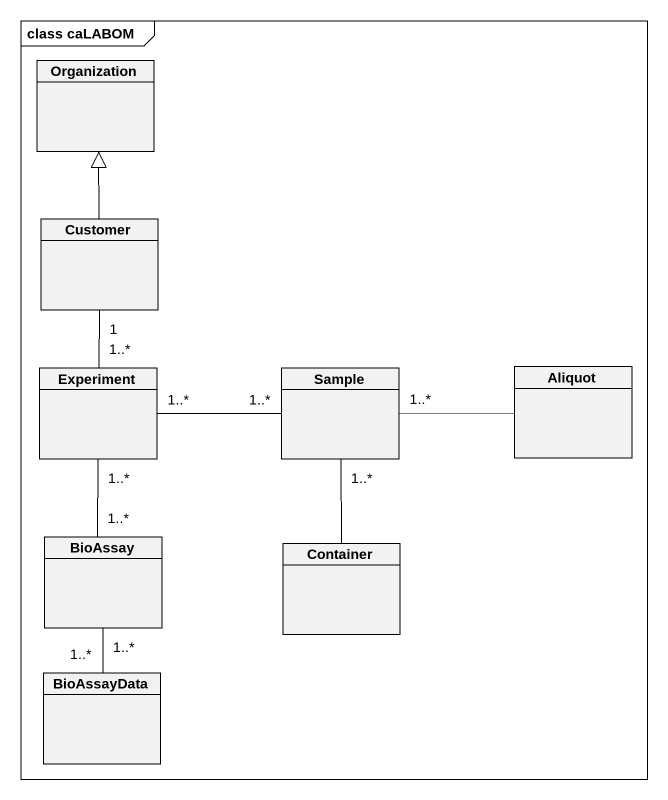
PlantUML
@startuml
mainframe class caLABOM
hide circle
hide empty members
class Organization
class Customer
class Experiment
class Sample
class Aliquot
class BioAssay
class Container
class BioAssayData
Customer -up-|> Organization
Customer "1" -- "1..*" Experiment
Experiment "1..*" -- "1..*" BioAssay
Sample "1..*" -left- "1..*" Experiment
Sample "1..*" -right- Aliquot
Sample "1..*" -- Container
BioAssay "1..*" -- "1..*" BioAssayData
@enduml
